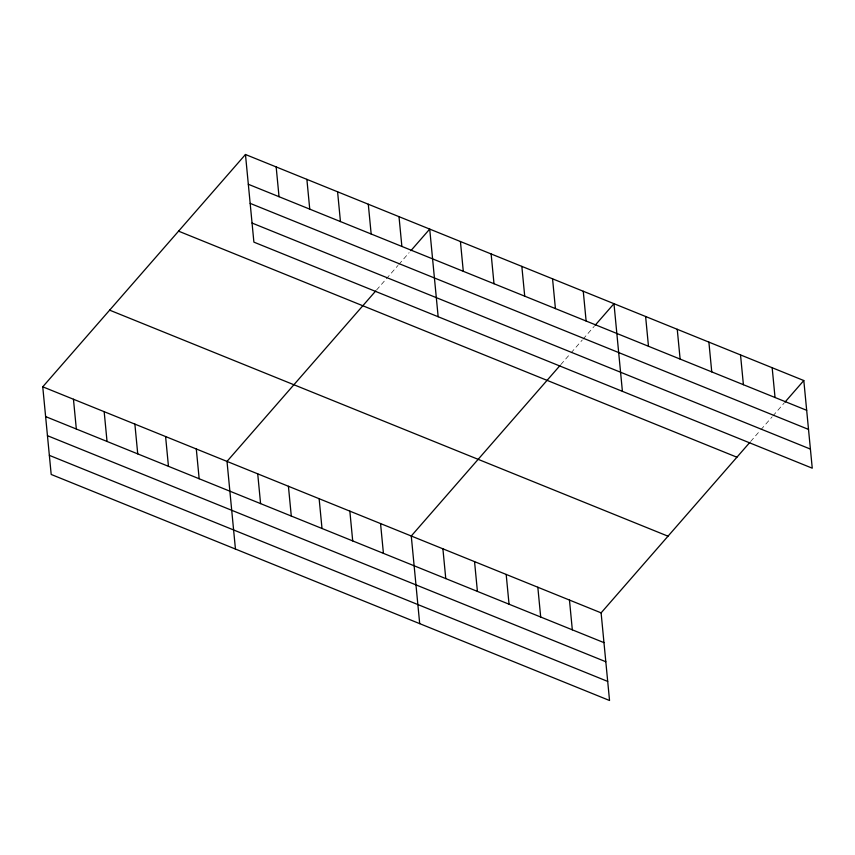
<?xml version="1.0" encoding="UTF-8"?>
<svg xmlns="http://www.w3.org/2000/svg" width="855" height="855" viewBox="0 0 855 855"><rect width="100%" height="100%" fill="white"/><g stroke="black" fill="none" stroke-linecap="round" stroke-linejoin="round"><path stroke-width="0.64" stroke-dasharray="4.28 3.21" d="M376.542 290.027L397.981 265.456M398.836 264.473L409.128 252.674M560.795 364.625L569.377 354.793M571.087 352.826L582.244 340.055M583.099 339.072L594.246 326.289M750.637 441.479L759.219 431.647M760.929 429.68L772.076 416.909M772.941 415.925L784.088 403.143"/><path stroke-width="1.28" d="M749.782 442.463L601.108 612.864L609.54 700.502L51.193 474.461L42.75 386.813L245.46 154.499L803.807 380.539L812.25 468.187L253.892 242.136L245.46 154.499M375.687 291.01L227.003 461.411L235.446 549.06M410.849 250.707L429.712 229.087L438.155 316.735M559.939 365.609L411.266 536L419.698 623.648M595.101 325.306L613.976 303.685L622.408 391.334M784.943 402.16L803.807 380.539M248.324 184.274L806.682 410.315M250.162 203.372L808.52 429.413M252.054 223.048L810.412 449.089M178.567 231.16L736.914 457.211M109.643 310.151L668.001 536.192M42.75 386.813L601.108 612.864M45.614 416.588L603.972 642.639M47.453 435.687L605.81 661.738M49.355 455.362L607.702 681.414M772.172 367.736L775.036 397.511M740.526 354.921L743.401 384.697M708.891 342.118L711.755 371.893M677.245 329.303L680.12 359.079M645.611 316.5L648.475 346.275M583.26 291.256L586.124 321.031M552.554 278.816L555.419 308.602M569.462 600.05L572.326 629.825M521.839 266.386L524.714 296.161M537.827 587.235L540.691 617.021M491.133 253.956L493.998 283.732M506.181 574.432L509.046 604.207M460.428 241.527L463.292 271.302M474.546 561.617L477.411 591.404M442.901 548.814L445.765 578.589M399.007 216.657L401.871 246.432M368.291 204.227L371.166 234.003M380.55 523.57L383.425 553.345M337.586 191.787L340.45 221.573M349.845 511.14L352.709 540.916M306.881 179.358L309.745 209.133M319.139 498.7L322.004 528.486M276.165 166.928L279.029 196.703M288.424 486.271L291.288 516.046M257.718 473.841L260.583 503.616M196.297 448.971L199.162 478.747M165.592 436.542L168.456 466.317M134.876 424.112L137.74 453.887M104.171 411.672L107.035 441.458M73.455 399.242L76.33 429.018"/></g></svg>
